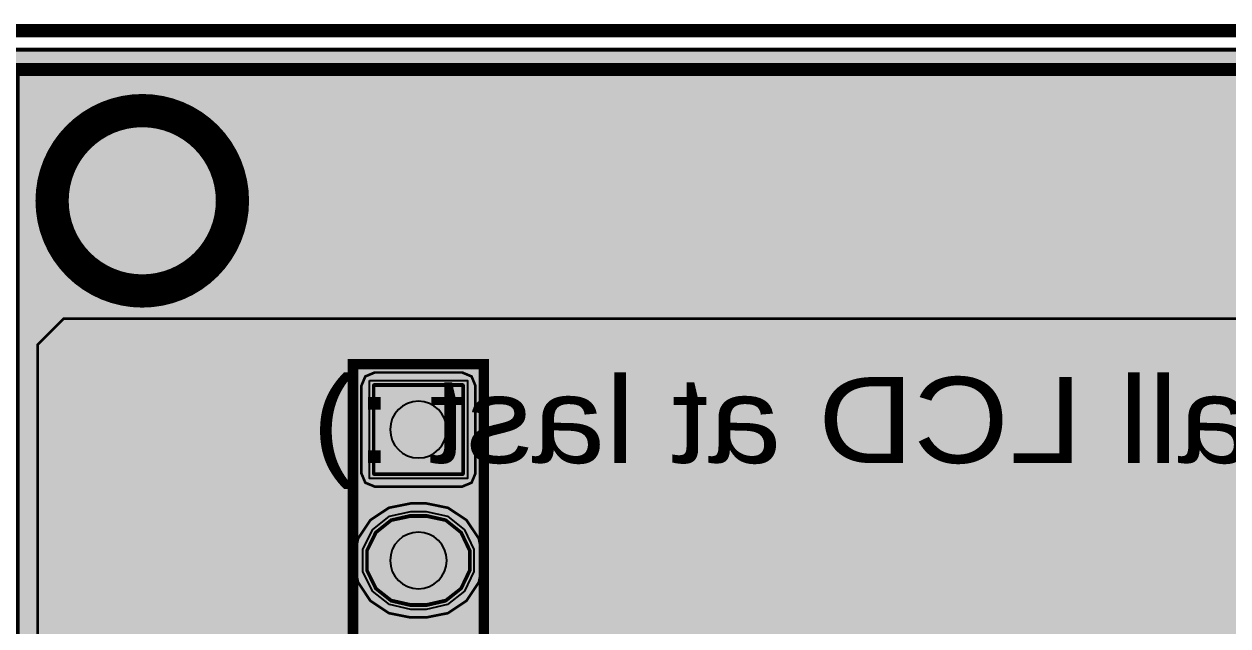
# Model space of a CAD drawing. Header units: millimetres. Extents: x -3.1 to 95.1, y -65.1 to 6.9.
# Drawn here: x 14.22 to 37.58, y -11.55 to 0.13 of the extents above; entities that cross this region are included whole.
import ezdxf
from ezdxf.enums import TextEntityAlignment as Align

# ---------------------------------------------------------------- set-up
doc = ezdxf.new("R2010")
doc.units = ezdxf.units.MM
doc.header["$MEASUREMENT"] = 0
for name, color, linetype, true_color in [('Board-Outline-Layer', 7, 'Continuous', 0xff00ff), ('Bottom-Layer', 7, 'Continuous', 0x0000ff), ('Bottom-Paste-Mask-Layer', 7, 'Continuous', 0x800000), ('Bottom-Silkscreen-Layer', 7, 'Continuous', 0x66cc33), ('Bottom-Solder-Mask-Layer', 7, 'Continuous', 0xaa00ff), ('Hole-Layer', 7, 'Continuous', 0x222222), ('Inner2', 7, 'Continuous', 0x008000), ('Multi-Layer', 7, 'Continuous', 0xc0c0c0), ('Top-Layer', 7, 'Continuous', 0xff0000), ('Top-Paste-Mask-Layer', 7, 'Continuous', 0x808080), ('Top-Silkscreen-Layer', 7, 'Continuous', 0xffcc00), ('Top-Solder-Mask-Layer', 7, 'Continuous', 0x800080)]:
    doc.layers.add(name, color=color, linetype=linetype, true_color=true_color)
doc.styles.get("Standard").update_dxf_attribs({"font": 'arial.ttf'})

msp = doc.modelspace()

# ---------------------------------------------------------------- hatches: boundary and pattern name
at = {"layer": 'Bottom-Layer'}
for points in [[(0.836, -26.879), (0.838, -26.021), (1.032, -26.269), (1.332, -26.362), (2.132, -26.362), (2.395, -26.291), (2.589, -26.098), (2.659, -25.834), (2.589, -25.57), (2.395, -25.377), (2.132, -25.306), (1.332, -25.306), (1.032, -25.399), (0.839, -25.645), (0.888, -0.657), (1.11, -0.501), (1.353, -0.381), (93.599, -0.381), (94.615, -1.397), (94.488, -63.754), (93.726, -64.516), (1.27, -64.516), (0.762, -64.008), (0.775, -57.407), (6.35, -57.407), (6.353, -57.404), (6.353, -39.624), (6.35, -39.621), (0.811, -39.621), (0.818, -35.758), (0.922, -35.967), (1.104, -36.111), (1.332, -36.162), (2.132, -36.162), (2.395, -36.091), (2.589, -35.898), (2.659, -35.634), (2.589, -35.37), (2.395, -35.177), (2.132, -35.106), (1.332, -35.106), (1.105, -35.157), (0.922, -35.3), (0.819, -35.508), (0.821, -34.589), (1.959, -34.589), (2.14, -34.514), (2.215, -34.332), (2.215, -34.082), (2.26, -34.053), (2.301, -34.018), (3.243, -33.076), (3.517, -33.036), (3.739, -32.873), (3.857, -32.624), (3.844, -32.348), (3.703, -32.111), (3.466, -31.97), (3.19, -31.957), (2.941, -32.075), (2.778, -32.298), (2.738, -32.571), (2.199, -33.11), (2.105, -32.989), (1.959, -32.943), (0.824, -32.943), (0.825, -32.589), (1.959, -32.589), (2.14, -32.514), (2.215, -32.332), (2.215, -31.2), (2.14, -31.018), (1.959, -30.943), (0.828, -30.943), (0.829, -30.525), (1.959, -30.525), (2.095, -30.486), (2.189, -30.38), (3.246, -31.437), (3.286, -31.711), (3.449, -31.933), (3.698, -32.051), (3.974, -32.038), (4.211, -31.897), (4.352, -31.66), (4.365, -31.384), (4.247, -31.135), (4.025, -30.972), (3.751, -30.933), (2.268, -29.45), (2.243, -29.426), (2.215, -29.406), (2.215, -29.136), (2.14, -28.954), (1.959, -28.879), (0.832, -28.879), (0.833, -28.525), (1.959, -28.525), (2.14, -28.45), (2.215, -28.268), (2.215, -27.136), (2.14, -26.954), (1.959, -26.879)], [(14.503, -3.302), (14.602, -3.922), (14.887, -4.481), (15.331, -4.925), (15.89, -5.21), (16.51, -5.308), (17.13, -5.21), (17.689, -4.925), (18.133, -4.481), (18.418, -3.922), (18.517, -3.302), (18.418, -2.682), (18.133, -2.123), (17.689, -1.679), (17.13, -1.394), (16.51, -1.295), (15.89, -1.394), (15.331, -1.679), (14.887, -2.123), (14.602, -2.682)], [(20.991, -8.591), (20.999, -8.611), (21.019, -8.619), (22.719, -8.619), (22.739, -8.611), (22.747, -8.591), (22.747, -6.891), (22.739, -6.871), (22.719, -6.863), (21.019, -6.863), (20.999, -6.871), (20.991, -6.891)], [(21.019, -6.891), (22.719, -6.891), (22.719, -8.591), (21.019, -8.591)], [(22.019, -9.174), (21.719, -9.174), (21.295, -9.259), (20.936, -9.498), (20.697, -9.857), (20.612, -10.281), (20.697, -10.704), (20.936, -11.063), (21.295, -11.303), (21.719, -11.387), (22.019, -11.387), (22.442, -11.303), (22.801, -11.063), (23.041, -10.704), (23.125, -10.281), (23.041, -9.857), (22.801, -9.498), (22.442, -9.259)], [(21.719, -11.131), (21.35, -11.047), (21.054, -10.811), (20.89, -10.47), (20.89, -10.092), (21.054, -9.751), (21.35, -9.515), (21.719, -9.431), (22.019, -9.431), (22.388, -9.515), (22.683, -9.751), (22.848, -10.092), (22.848, -10.47), (22.683, -10.811), (22.388, -11.047), (22.019, -11.131)]]:
    msp.add_hatch(color=256, dxfattribs=at).paths.add_polyline_path(points)
at = {"layer": 'Bottom-Paste-Mask-Layer'}
for points in [[(21.019, -6.891), (22.719, -6.891), (22.719, -8.591), (21.019, -8.591)], [(21.719, -11.131), (21.35, -11.047), (21.054, -10.811), (20.89, -10.47), (20.89, -10.092), (21.054, -9.751), (21.35, -9.515), (21.719, -9.431), (22.019, -9.431), (22.388, -9.515), (22.683, -9.751), (22.848, -10.092), (22.848, -10.47), (22.683, -10.811), (22.388, -11.047), (22.019, -11.131)]]:
    msp.add_hatch(color=256, dxfattribs=at).paths.add_polyline_path(points)
at = {"layer": 'Bottom-Solder-Mask-Layer'}
for points in [[(20.917, -6.789), (22.821, -6.789), (22.821, -8.693), (20.917, -8.693)], [(21.719, -11.233), (21.306, -11.138), (20.975, -10.874), (20.791, -10.493), (20.791, -10.069), (20.975, -9.688), (21.306, -9.424), (21.719, -9.329), (22.019, -9.329), (22.432, -9.424), (22.763, -9.688), (22.947, -10.069), (22.947, -10.493), (22.763, -10.874), (22.432, -11.138), (22.019, -11.233)]]:
    msp.add_hatch(color=256, dxfattribs=at).paths.add_polyline_path(points)
at = {"layer": 'Hole-Layer'}
for points in [[(21.319, -7.741, 1), (22.419, -7.741, 1)], [(21.319, -10.281, 1), (22.419, -10.281, 1)]]:
    msp.add_hatch(color=256, dxfattribs=at).paths.add_polyline_path(points)
at = {"layer": 'Inner2'}
for points in [[(0.787, -39.621), (0.814, -25.941), (0.914, -26.158), (1.099, -26.308), (1.332, -26.362), (2.132, -26.362), (2.395, -26.291), (2.589, -26.098), (2.659, -25.834), (2.589, -25.57), (2.395, -25.377), (2.132, -25.306), (1.332, -25.306), (1.1, -25.36), (0.915, -25.51), (0.815, -25.726), (0.865, -0.677), (1.131, -0.488), (1.428, -0.353), (93.572, -0.353), (93.575, -0.354), (93.577, -0.355), (94.591, -1.369), (94.465, -63.726), (93.703, -64.488), (1.247, -64.488), (0.739, -63.98), (0.752, -57.407), (6.35, -57.407), (6.353, -57.404), (6.353, -39.624), (6.35, -39.621)], [(14.503, -3.302), (14.602, -3.922), (14.887, -4.481), (15.331, -4.925), (15.89, -5.21), (16.51, -5.308), (17.13, -5.21), (17.689, -4.925), (18.133, -4.481), (18.418, -3.922), (18.517, -3.302), (18.418, -2.682), (18.133, -2.123), (17.689, -1.679), (17.13, -1.394), (16.51, -1.295), (15.89, -1.394), (15.331, -1.679), (14.887, -2.123), (14.602, -2.682)], [(20.991, -8.591), (20.999, -8.611), (21.019, -8.619), (22.719, -8.619), (22.739, -8.611), (22.747, -8.591), (22.747, -6.891), (22.739, -6.871), (22.719, -6.863), (21.019, -6.863), (20.999, -6.871), (20.991, -6.891)], [(22.019, -9.174), (21.719, -9.174), (21.295, -9.259), (20.936, -9.498), (20.697, -9.857), (20.612, -10.281), (20.697, -10.704), (20.936, -11.063), (21.295, -11.303), (21.719, -11.387), (22.019, -11.387), (22.442, -11.303), (22.801, -11.063), (23.041, -10.704), (23.125, -10.281), (23.041, -9.857), (22.801, -9.498), (22.442, -9.259)]]:
    msp.add_hatch(color=256, dxfattribs=at).paths.add_polyline_path(points)
at = {"layer": 'Multi-Layer'}
for points in [[(14.76, -3.302, 1), (18.26, -3.302, 1)], [(14.76, -3.302, 1), (18.26, -3.302, 1)], [(21.019, -6.891), (22.719, -6.891), (22.719, -8.591), (21.019, -8.591)], [(21.019, -6.891), (22.719, -6.891), (22.719, -8.591), (21.019, -8.591)], [(21.019, -6.891), (22.719, -6.891), (22.719, -8.591), (21.019, -8.591)], [(21.719, -11.131), (21.35, -11.047), (21.054, -10.811), (20.89, -10.47), (20.89, -10.092), (21.054, -9.751), (21.35, -9.515), (21.719, -9.431), (22.019, -9.431), (22.388, -9.515), (22.683, -9.751), (22.848, -10.092), (22.848, -10.47), (22.683, -10.811), (22.388, -11.047), (22.019, -11.131)], [(21.719, -11.131), (21.35, -11.047), (21.054, -10.811), (20.89, -10.47), (20.89, -10.092), (21.054, -9.751), (21.35, -9.515), (21.719, -9.431), (22.019, -9.431), (22.388, -9.515), (22.683, -9.751), (22.848, -10.092), (22.848, -10.47), (22.683, -10.811), (22.388, -11.047), (22.019, -11.131)], [(21.719, -11.131), (21.35, -11.047), (21.054, -10.811), (20.89, -10.47), (20.89, -10.092), (21.054, -9.751), (21.35, -9.515), (21.719, -9.431), (22.019, -9.431), (22.388, -9.515), (22.683, -9.751), (22.848, -10.092), (22.848, -10.47), (22.683, -10.811), (22.388, -11.047), (22.019, -11.131)]]:
    msp.add_hatch(color=256, dxfattribs=at).paths.add_polyline_path(points)
at = {"layer": 'Top-Layer'}
for points in [[(15.685, -19.568), (14.478, -19.568), (14.478, -6.096), (14.986, -5.588), (43.778, -5.588), (43.588, -5.845), (43.541, -6.161), (43.649, -6.462), (43.886, -6.676), (44.196, -6.754), (44.538, -6.754), (44.538, -7.252), (44.613, -7.433), (44.794, -7.508), (46.394, -7.508), (46.576, -7.433), (46.651, -7.252), (46.651, -5.588), (49.544, -5.588), (49.569, -5.93), (49.734, -6.23), (50.008, -6.435), (50.343, -6.508), (50.678, -6.435), (50.952, -6.23), (51.117, -5.93), (51.141, -5.588), (57.545, -5.588), (57.57, -5.93), (57.735, -6.23), (58.009, -6.435), (58.344, -6.508), (58.679, -6.435), (58.953, -6.23), (59.118, -5.93), (59.142, -5.588), (60.138, -5.588), (60.138, -7.252), (60.213, -7.433), (60.394, -7.508), (61.994, -7.508), (62.176, -7.433), (62.251, -7.252), (62.251, -6.754), (62.738, -6.754), (63.048, -6.676), (63.285, -6.462), (63.393, -6.161), (63.346, -5.845), (63.156, -5.588), (89.662, -5.588), (89.662, -29.972), (89.408, -30.226), (67.056, -30.226), (66.864, -30.034), (71.96, -24.937), (72.825, -24.937), (73.006, -24.862), (73.081, -24.68), (73.081, -23.548), (73.006, -23.366), (72.825, -23.291), (71.448, -23.291), (71.266, -23.366), (71.191, -23.548), (71.191, -24.412), (66.805, -28.799), (66.805, -12.192), (66.804, -12.174), (66.802, -12.156), (66.802, -11.938), (66.584, -11.938), (66.566, -11.936), (66.548, -11.935), (55.763, -11.935), (52.902, -9.074), (52.753, -8.975), (52.578, -8.94), (50.88, -8.94), (50.592, -8.833), (50.29, -8.893), (50.063, -9.102), (49.98, -9.398), (50.063, -9.694), (50.29, -9.903), (50.592, -9.963), (50.88, -9.856), (52.389, -9.856), (53.564, -11.031), (53.456, -10.987), (53.34, -10.972), (49.61, -10.972), (49.321, -10.865), (49.019, -10.925), (48.793, -11.134), (48.71, -11.431), (48.794, -11.727), (49.02, -11.935), (40.64, -11.935), (40.622, -11.936), (40.604, -11.938), (40.132, -11.938), (40.383, -12.189), (40.383, -26.673), (40.135, -26.921), (29.98, -26.921), (29.966, -26.397), (29.859, -26.027), (29.583, -25.758), (29.21, -25.66), (23.173, -25.66), (17.553, -20.039), (17.5, -19.991), (17.444, -19.948), (19.109, -18.283), (27.705, -18.283), (27.785, -18.362), (27.785, -19.307), (27.86, -19.488), (28.041, -19.564), (30.506, -19.564), (30.687, -19.488), (30.763, -19.307), (30.763, -19.247), (31.566, -19.25), (31.566, -19.471), (31.642, -19.652), (31.823, -19.727), (33.233, -19.727), (33.414, -19.652), (33.49, -19.471), (33.49, -18.121), (33.414, -17.939), (33.233, -17.864), (31.823, -17.864), (31.642, -17.939), (31.566, -18.121), (31.566, -18.335), (30.763, -18.332), (30.763, -18.257), (30.687, -18.076), (30.506, -18.001), (29.561, -18.001), (28.554, -16.992), (28.309, -16.827), (28.019, -16.769), (18.796, -16.769), (18.507, -16.827), (18.261, -16.991)], [(20.762, -8.591), (20.838, -8.772), (21.019, -8.847), (22.719, -8.847), (22.9, -8.772), (22.975, -8.591), (22.975, -6.891), (22.9, -6.71), (22.719, -6.634), (21.019, -6.634), (20.838, -6.71), (20.762, -6.891)], [(21.019, -6.891), (22.719, -6.891), (22.719, -8.591), (21.019, -8.591)], [(22.019, -9.403), (21.719, -9.403), (21.338, -9.49), (21.033, -9.734), (20.863, -10.086), (20.863, -10.476), (21.033, -10.828), (21.338, -11.072), (21.719, -11.159), (22.019, -11.159), (22.4, -11.072), (22.705, -10.828), (22.875, -10.476), (22.875, -10.086), (22.705, -9.734), (22.4, -9.49)], [(21.719, -11.131), (21.35, -11.047), (21.054, -10.811), (20.89, -10.47), (20.89, -10.092), (21.054, -9.751), (21.35, -9.515), (21.719, -9.431), (22.019, -9.431), (22.388, -9.515), (22.683, -9.751), (22.848, -10.092), (22.848, -10.47), (22.683, -10.811), (22.388, -11.047), (22.019, -11.131)]]:
    msp.add_hatch(color=256, dxfattribs=at).paths.add_polyline_path(points)
at = {"layer": 'Top-Paste-Mask-Layer'}
for points in [[(21.019, -6.891), (22.719, -6.891), (22.719, -8.591), (21.019, -8.591)], [(21.719, -11.131), (21.35, -11.047), (21.054, -10.811), (20.89, -10.47), (20.89, -10.092), (21.054, -9.751), (21.35, -9.515), (21.719, -9.431), (22.019, -9.431), (22.388, -9.515), (22.683, -9.751), (22.848, -10.092), (22.848, -10.47), (22.683, -10.811), (22.388, -11.047), (22.019, -11.131)]]:
    msp.add_hatch(color=256, dxfattribs=at).paths.add_polyline_path(points)
at = {"layer": 'Top-Solder-Mask-Layer'}
for points in [[(20.917, -6.789), (22.821, -6.789), (22.821, -8.693), (20.917, -8.693)], [(21.719, -11.233), (21.306, -11.138), (20.975, -10.874), (20.791, -10.493), (20.791, -10.069), (20.975, -9.688), (21.306, -9.424), (21.719, -9.329), (22.019, -9.329), (22.432, -9.424), (22.763, -9.688), (22.947, -10.069), (22.947, -10.493), (22.763, -10.874), (22.432, -11.138), (22.019, -11.233)]]:
    msp.add_hatch(color=256, dxfattribs=at).paths.add_polyline_path(points)

# ---------------------------------------------------------------- linework, layer by layer
at = {"layer": 'Board-Outline-Layer', "const_width": 0.254}
msp.add_lwpolyline([(2, 0), (93, 0)], dxfattribs=at)
at = {"layer": 'Bottom-Layer'}
for points, const_width in [([(0.889, -0.381), (0.762, -64.008), (1.27, -64.516), (93.726, -64.516), (94.488, -63.754), (94.615, -1.397), (93.599, -0.381)], 0.00508), ([(14.503, -3.302), (14.602, -3.922), (14.887, -4.481), (15.331, -4.925), (15.89, -5.21), (16.51, -5.308), (17.13, -5.21), (17.689, -4.925), (18.133, -4.481), (18.418, -3.922), (18.517, -3.302), (18.418, -2.682), (18.133, -2.123), (17.689, -1.679), (17.13, -1.394), (16.51, -1.295), (15.89, -1.394), (15.331, -1.679), (14.887, -2.123), (14.602, -2.682)], 0.0508), ([(20.991, -8.591), (20.999, -8.611), (21.019, -8.619), (22.719, -8.619), (22.739, -8.611), (22.747, -8.591), (22.747, -6.891), (22.739, -6.871), (22.719, -6.863), (21.019, -6.863), (20.999, -6.871), (20.991, -6.891)], 0.0508), ([(22.019, -9.174), (21.719, -9.174), (21.295, -9.259), (20.936, -9.498), (20.697, -9.857), (20.612, -10.281), (20.697, -10.704), (20.936, -11.063), (21.295, -11.303), (21.719, -11.387), (22.019, -11.387), (22.442, -11.303), (22.801, -11.063), (23.041, -10.704), (23.125, -10.281), (23.041, -9.857), (22.801, -9.498), (22.442, -9.259)], 0.0508)]:
    msp.add_lwpolyline(points, close=True, dxfattribs=dict(at, const_width=const_width))
at = {"layer": 'Bottom-Layer', "const_width": 0.0508}
for points in [[(0.839, -25.645), (0.888, -0.657), (1.11, -0.501), (1.353, -0.381), (93.599, -0.381)], [(21.869, -6.893), (21.869, -6.863)], [(21.021, -7.741), (20.991, -7.741)], [(22.716, -7.741), (22.747, -7.741)], [(21.869, -8.588), (21.869, -8.619)]]:
    msp.add_lwpolyline(points, dxfattribs=at)
at = {"layer": 'Bottom-Layer'}
for points in [[(21.019, -6.891), (22.719, -6.891), (22.719, -8.591), (21.019, -8.591)], [(21.719, -11.131), (21.35, -11.047), (21.054, -10.811), (20.89, -10.47), (20.89, -10.092), (21.054, -9.751), (21.35, -9.515), (21.719, -9.431), (22.019, -9.431), (22.388, -9.515), (22.683, -9.751), (22.848, -10.092), (22.848, -10.47), (22.683, -10.811), (22.388, -11.047), (22.019, -11.131)]]:
    msp.add_lwpolyline(points, close=True, dxfattribs=at)
at = {"layer": 'Bottom-Paste-Mask-Layer'}
for points in [[(21.019, -6.891), (22.719, -6.891), (22.719, -8.591), (21.019, -8.591)], [(21.719, -11.131), (21.35, -11.047), (21.054, -10.811), (20.89, -10.47), (20.89, -10.092), (21.054, -9.751), (21.35, -9.515), (21.719, -9.431), (22.019, -9.431), (22.388, -9.515), (22.683, -9.751), (22.848, -10.092), (22.848, -10.47), (22.683, -10.811), (22.388, -11.047), (22.019, -11.131)]]:
    msp.add_lwpolyline(points, close=True, dxfattribs=at)
at = {"layer": 'Bottom-Solder-Mask-Layer'}
for points in [[(20.917, -6.789), (22.821, -6.789), (22.821, -8.693), (20.917, -8.693)], [(21.719, -11.233), (21.306, -11.138), (20.975, -10.874), (20.791, -10.493), (20.791, -10.069), (20.975, -9.688), (21.306, -9.424), (21.719, -9.329), (22.019, -9.329), (22.432, -9.424), (22.763, -9.688), (22.947, -10.069), (22.947, -10.493), (22.763, -10.874), (22.432, -11.138), (22.019, -11.233)]]:
    msp.add_lwpolyline(points, close=True, dxfattribs=at)
at = {"layer": 'Hole-Layer'}
for points in [[(21.319, -7.741, 1), (22.419, -7.741, 1)], [(21.319, -10.281, 1), (22.419, -10.281, 1)]]:
    msp.add_lwpolyline(points, format="xyb", close=True, dxfattribs=at)
at = {"layer": 'Inner2'}
for points, const_width in [([(0.866, -0.353), (0.739, -63.98), (1.247, -64.488), (93.703, -64.488), (94.465, -63.726), (94.591, -1.369), (93.575, -0.353)], 0.00508), ([(14.503, -3.302), (14.602, -3.922), (14.887, -4.481), (15.331, -4.925), (15.89, -5.21), (16.51, -5.308), (17.13, -5.21), (17.689, -4.925), (18.133, -4.481), (18.418, -3.922), (18.517, -3.302), (18.418, -2.682), (18.133, -2.123), (17.689, -1.679), (17.13, -1.394), (16.51, -1.295), (15.89, -1.394), (15.331, -1.679), (14.887, -2.123), (14.602, -2.682)], 0.0508), ([(20.991, -8.591), (20.999, -8.611), (21.019, -8.619), (22.719, -8.619), (22.739, -8.611), (22.747, -8.591), (22.747, -6.891), (22.739, -6.871), (22.719, -6.863), (21.019, -6.863), (20.999, -6.871), (20.991, -6.891)], 0.0508), ([(22.019, -9.174), (21.719, -9.174), (21.295, -9.259), (20.936, -9.498), (20.697, -9.857), (20.612, -10.281), (20.697, -10.704), (20.936, -11.063), (21.295, -11.303), (21.719, -11.387), (22.019, -11.387), (22.442, -11.303), (22.801, -11.063), (23.041, -10.704), (23.125, -10.281), (23.041, -9.857), (22.801, -9.498), (22.442, -9.259)], 0.0508)]:
    msp.add_lwpolyline(points, close=True, dxfattribs=dict(at, const_width=const_width))
at = {"layer": 'Inner2', "const_width": 0.0508}
for points in [[(0.815, -25.726), (0.865, -0.677), (1.131, -0.488), (1.428, -0.353), (93.572, -0.353)], [(21.869, -6.893), (21.869, -6.863)], [(21.021, -7.741), (20.991, -7.741)], [(22.716, -7.741), (22.747, -7.741)], [(21.869, -8.588), (21.869, -8.619)]]:
    msp.add_lwpolyline(points, dxfattribs=at)
at = {"layer": 'Multi-Layer', "const_width": 0.645}
msp.add_lwpolyline([(14.76, -3.302, 1), (18.26, -3.302), (18.26, -3.302, 1), (14.76, -3.302)], format="xyb", dxfattribs=at)
msp.add_lwpolyline([(14.76, -3.302, 1), (18.26, -3.302), (18.26, -3.302, 1), (14.76, -3.302)], format="xyb", dxfattribs=at)
at = {"layer": 'Multi-Layer'}
for points in [[(21.019, -6.891), (22.719, -6.891), (22.719, -8.591), (21.019, -8.591)], [(21.019, -6.891), (22.719, -6.891), (22.719, -8.591), (21.019, -8.591)], [(21.019, -6.891), (22.719, -6.891), (22.719, -8.591), (21.019, -8.591)], [(21.719, -11.131), (21.35, -11.047), (21.054, -10.811), (20.89, -10.47), (20.89, -10.092), (21.054, -9.751), (21.35, -9.515), (21.719, -9.431), (22.019, -9.431), (22.388, -9.515), (22.683, -9.751), (22.848, -10.092), (22.848, -10.47), (22.683, -10.811), (22.388, -11.047), (22.019, -11.131)], [(21.719, -11.131), (21.35, -11.047), (21.054, -10.811), (20.89, -10.47), (20.89, -10.092), (21.054, -9.751), (21.35, -9.515), (21.719, -9.431), (22.019, -9.431), (22.388, -9.515), (22.683, -9.751), (22.848, -10.092), (22.848, -10.47), (22.683, -10.811), (22.388, -11.047), (22.019, -11.131)], [(21.719, -11.131), (21.35, -11.047), (21.054, -10.811), (20.89, -10.47), (20.89, -10.092), (21.054, -9.751), (21.35, -9.515), (21.719, -9.431), (22.019, -9.431), (22.388, -9.515), (22.683, -9.751), (22.848, -10.092), (22.848, -10.47), (22.683, -10.811), (22.388, -11.047), (22.019, -11.131)]]:
    msp.add_lwpolyline(points, close=True, dxfattribs=at)
at = {"layer": 'Top-Layer', "const_width": 0.0508}
for points in [[(14.478, -19.568), (14.478, -6.096), (14.986, -5.588), (43.778, -5.588)], [(21.869, -9.433), (21.869, -9.403)], [(20.871, -10.281), (20.841, -10.281)], [(22.866, -10.281), (22.897, -10.281)], [(21.869, -11.128), (21.869, -11.159)]]:
    msp.add_lwpolyline(points, dxfattribs=at)
at = {"layer": 'Top-Layer'}
for points, const_width in [([(89.662, -29.972), (89.408, -30.226), (67.056, -30.226), (66.802, -29.972), (66.802, -29.464), (66.802, -11.938), (40.132, -11.938), (40.386, -12.192), (40.386, -26.67), (40.132, -26.924), (39.878, -26.924), (14.732, -26.924), (14.478, -26.67), (14.478, -6.096), (14.986, -5.588), (89.662, -5.588)], 0.00508), ([(20.762, -8.591), (20.838, -8.772), (21.019, -8.847), (22.719, -8.847), (22.9, -8.772), (22.975, -8.591), (22.975, -6.891), (22.9, -6.71), (22.719, -6.634), (21.019, -6.634), (20.838, -6.71), (20.762, -6.891)], 0.0508), ([(22.019, -9.403), (21.719, -9.403), (21.338, -9.49), (21.033, -9.734), (20.863, -10.086), (20.863, -10.476), (21.033, -10.828), (21.338, -11.072), (21.719, -11.159), (22.019, -11.159), (22.4, -11.072), (22.705, -10.828), (22.875, -10.476), (22.875, -10.086), (22.705, -9.734), (22.4, -9.49)], 0.0508)]:
    msp.add_lwpolyline(points, close=True, dxfattribs=dict(at, const_width=const_width))
for points in [[(21.019, -6.891), (22.719, -6.891), (22.719, -8.591), (21.019, -8.591)], [(21.719, -11.131), (21.35, -11.047), (21.054, -10.811), (20.89, -10.47), (20.89, -10.092), (21.054, -9.751), (21.35, -9.515), (21.719, -9.431), (22.019, -9.431), (22.388, -9.515), (22.683, -9.751), (22.848, -10.092), (22.848, -10.47), (22.683, -10.811), (22.388, -11.047), (22.019, -11.131)]]:
    msp.add_lwpolyline(points, close=True, dxfattribs=at)
at = {"layer": 'Top-Paste-Mask-Layer'}
for points in [[(21.019, -6.891), (22.719, -6.891), (22.719, -8.591), (21.019, -8.591)], [(21.719, -11.131), (21.35, -11.047), (21.054, -10.811), (20.89, -10.47), (20.89, -10.092), (21.054, -9.751), (21.35, -9.515), (21.719, -9.431), (22.019, -9.431), (22.388, -9.515), (22.683, -9.751), (22.848, -10.092), (22.848, -10.47), (22.683, -10.811), (22.388, -11.047), (22.019, -11.131)]]:
    msp.add_lwpolyline(points, close=True, dxfattribs=at)
at = {"layer": 'Top-Silkscreen-Layer', "const_width": 0.254}
msp.add_lwpolyline([(14.005, -0.756), (94.005, -0.756), (94.005, -36.756), (14.005, -36.756)], close=True, dxfattribs=at)
msp.add_lwpolyline([(14.005, -0.756), (94.005, -0.756), (94.005, -36.756), (14.005, -36.756)], close=True, dxfattribs=at)
at = {"layer": 'Top-Silkscreen-Layer', "const_width": 0.203}
for points in [[(23.139, -16.631), (20.599, -16.631), (20.599, -6.471), (23.139, -6.471), (23.139, -8.376)], [(23.139, -16.631), (20.599, -16.631), (20.599, -6.471), (23.139, -6.471), (23.139, -8.376)], [(23.139, -16.631), (23.139, -8.376)], [(23.139, -16.631), (23.139, -8.376)]]:
    msp.add_lwpolyline(points, dxfattribs=at)
at = {"layer": 'Top-Solder-Mask-Layer'}
for points in [[(20.917, -6.789), (22.821, -6.789), (22.821, -8.693), (20.917, -8.693)], [(21.719, -11.233), (21.306, -11.138), (20.975, -10.874), (20.791, -10.493), (20.791, -10.069), (20.975, -9.688), (21.306, -9.424), (21.719, -9.329), (22.019, -9.329), (22.432, -9.424), (22.763, -9.688), (22.947, -10.069), (22.947, -10.493), (22.763, -10.874), (22.432, -11.138), (22.019, -11.233)]]:
    msp.add_lwpolyline(points, close=True, dxfattribs=at)

# ---------------------------------------------------------------- texts
at = {"layer": 'Bottom-Silkscreen-Layer', "text_generation_flag": 2, "width": 1.1}
msp.add_text('Install LCD at last :)', height=1.66809, dxfattribs=at).set_placement((42.164, -8.89), align=Align.BOTTOM_LEFT)

doc.saveas('drawing.dxf')
